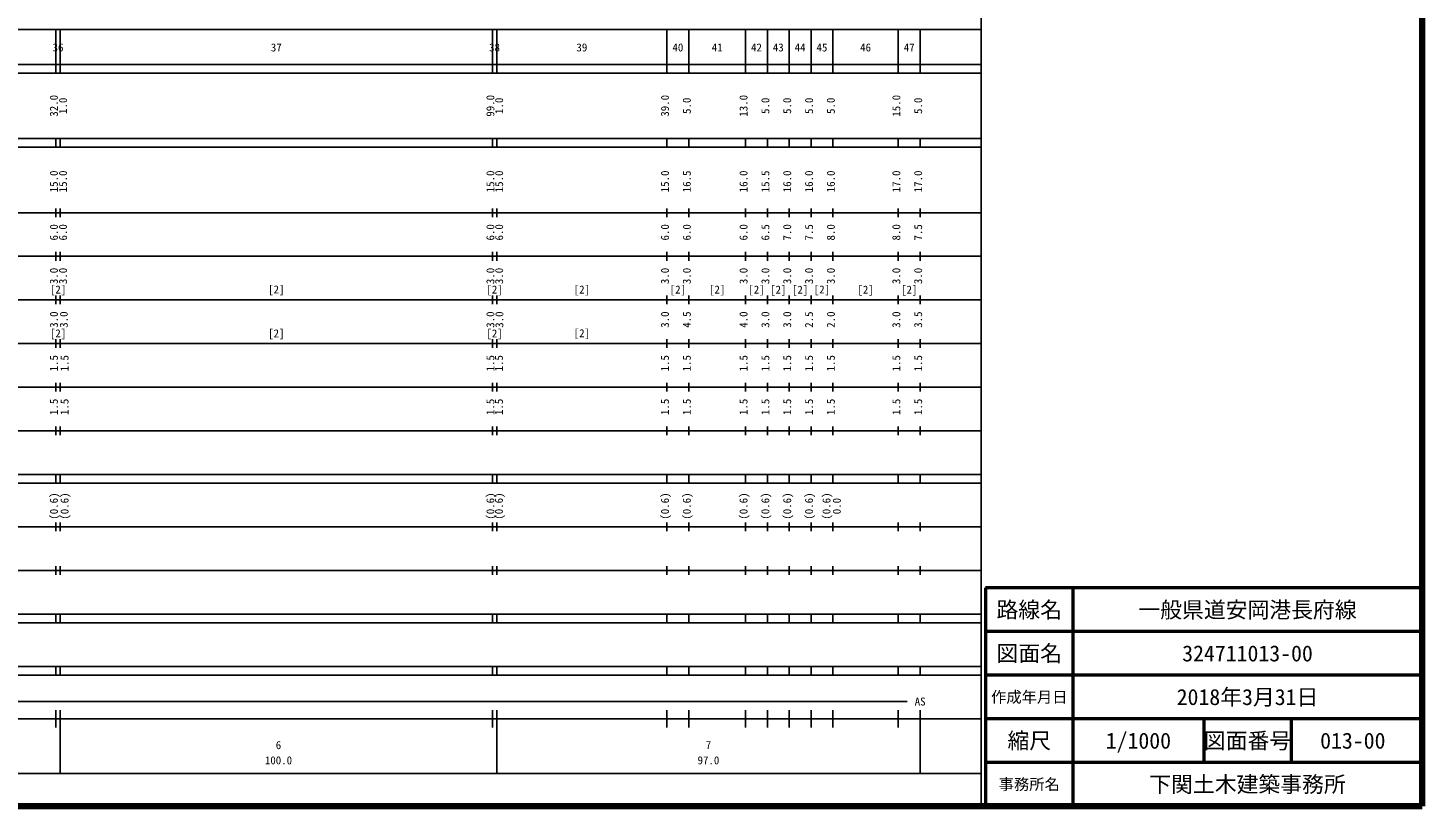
# Model space of a CAD drawing. Units: millimetres on the paper, enlarged 1000 times. Extents: x 40000 to 680000, y 20000 to 380000.
# Drawn here: x 360588 to 680000, y 20000 to 198357 of the extents above; entities that cross this region are included whole.
import ezdxf
from ezdxf.enums import TextEntityAlignment as Align

# ---------------------------------------------------------------- set-up
doc = ezdxf.new("R2010")
doc.units = ezdxf.units.MM
doc.header["$LTSCALE"] = 1000
for name, color, linetype, lineweight in [('M-TTL', 2, 'Continuous', 140), ('M-TTL-BAND', 7, 'Continuous', 25), ('M-TTL-FRAM', 2, 'Continuous', 50), ('M-TTL-LINE', 7, 'Continuous', 50)]:
    doc.layers.add(name, color=color, linetype=linetype, lineweight=lineweight)
doc.layers.add('M-TTL-TXT', color=7, linetype='Continuous')
doc.styles.add('ＭＳ ゴシック', font='')
doc.styles.get('ＭＳ ゴシック').set_extended_font_data('MS Gothic')

msp = doc.modelspace()

# ---------------------------------------------------------------- linework, layer by layer
at = {"layer": 'M-TTL'}
for p, q in [((680000, 20000), (680000, 380000)), ((40000, 20000), (680000, 20000))]:
    msp.add_line(p, q, dxfattribs=at)
at = {"layer": 'M-TTL-BAND'}
for p, q in [((579000, 20000), (579000, 370000)), ((68000, 198000), (579000, 198000)), ((367000, 188000), (367000, 198000)), ((368000, 188000), (368000, 198000)), ((467000, 188000), (467000, 198000)), ((468000, 188000), (468000, 198000)), ((507000, 188000), (507000, 198000)), ((512000, 188000), (512000, 198000)), ((525000, 188000), (525000, 198000)), ((530000, 188000), (530000, 198000)), ((535000, 188000), (535000, 198000)), ((540000, 188000), (540000, 198000)), ((545000, 188000), (545000, 198000)), ((560000, 188000), (560000, 198000)), ((565000, 188000), (565000, 198000)), ((40000, 190000), (579000, 190000)), ((40000, 188000), (579000, 188000)), ((40000, 173000), (579000, 173000)), ((367000, 171000), (367000, 173000)), ((368000, 171000), (368000, 173000)), ((467000, 171000), (467000, 173000)), ((468000, 171000), (468000, 173000)), ((507000, 171000), (507000, 173000)), ((512000, 171000), (512000, 173000)), ((525000, 171000), (525000, 173000)), ((530000, 171000), (530000, 173000)), ((535000, 171000), (535000, 173000)), ((540000, 171000), (540000, 173000)), ((545000, 171000), (545000, 173000)), ((560000, 171000), (560000, 173000)), ((565000, 171000), (565000, 173000)), ((40000, 171000), (579000, 171000)), ((367000, 155000), (367000, 157000)), ((368000, 155000), (368000, 157000)), ((467000, 155000), (467000, 157000)), ((468000, 155000), (468000, 157000)), ((507000, 155000), (507000, 157000)), ((512000, 155000), (512000, 157000)), ((525000, 155000), (525000, 157000)), ((530000, 155000), (530000, 157000)), ((535000, 155000), (535000, 157000)), ((540000, 155000), (540000, 157000)), ((545000, 155000), (545000, 157000)), ((560000, 155000), (560000, 157000)), ((565000, 155000), (565000, 157000)), ((40000, 156000), (579000, 156000)), ((367000, 145000), (367000, 147000)), ((368000, 145000), (368000, 147000)), ((467000, 145000), (467000, 147000)), ((468000, 145000), (468000, 147000)), ((507000, 145000), (507000, 147000)), ((512000, 145000), (512000, 147000)), ((525000, 145000), (525000, 147000)), ((530000, 145000), (530000, 147000)), ((535000, 145000), (535000, 147000)), ((540000, 145000), (540000, 147000)), ((545000, 145000), (545000, 147000)), ((560000, 145000), (560000, 147000)), ((565000, 145000), (565000, 147000)), ((46000, 146000), (579000, 146000)), ((52000, 136000), (579000, 136000)), ((367000, 135000), (367000, 137000)), ((368000, 135000), (368000, 137000)), ((467000, 135000), (467000, 137000)), ((468000, 135000), (468000, 137000)), ((507000, 135000), (507000, 137000)), ((512000, 135000), (512000, 137000)), ((525000, 135000), (525000, 137000)), ((530000, 135000), (530000, 137000)), ((535000, 135000), (535000, 137000)), ((540000, 135000), (540000, 137000)), ((545000, 135000), (545000, 137000)), ((560000, 135000), (560000, 137000)), ((565000, 135000), (565000, 137000)), ((46000, 126000), (579000, 126000)), ((367000, 125000), (367000, 127000)), ((368000, 125000), (368000, 127000)), ((467000, 125000), (467000, 127000)), ((468000, 125000), (468000, 127000)), ((507000, 125000), (507000, 127000)), ((512000, 125000), (512000, 127000)), ((525000, 125000), (525000, 127000)), ((530000, 125000), (530000, 127000)), ((535000, 125000), (535000, 127000)), ((540000, 125000), (540000, 127000)), ((545000, 125000), (545000, 127000)), ((560000, 125000), (560000, 127000)), ((565000, 125000), (565000, 127000)), ((52000, 116000), (579000, 116000)), ((367000, 115000), (367000, 117000)), ((368000, 115000), (368000, 117000)), ((467000, 115000), (467000, 117000)), ((468000, 115000), (468000, 117000)), ((507000, 115000), (507000, 117000)), ((512000, 115000), (512000, 117000)), ((525000, 115000), (525000, 117000)), ((530000, 115000), (530000, 117000)), ((535000, 115000), (535000, 117000)), ((540000, 115000), (540000, 117000)), ((545000, 115000), (545000, 117000)), ((560000, 115000), (560000, 117000)), ((565000, 115000), (565000, 117000)), ((46000, 106000), (579000, 106000)), ((367000, 105000), (367000, 107000)), ((368000, 105000), (368000, 107000)), ((467000, 105000), (467000, 107000)), ((468000, 105000), (468000, 107000)), ((507000, 105000), (507000, 107000)), ((512000, 105000), (512000, 107000)), ((525000, 105000), (525000, 107000)), ((530000, 105000), (530000, 107000)), ((535000, 105000), (535000, 107000)), ((540000, 105000), (540000, 107000)), ((545000, 105000), (545000, 107000)), ((560000, 105000), (560000, 107000)), ((565000, 105000), (565000, 107000)), ((40000, 96000), (579000, 96000)), ((367000, 94000), (367000, 96000)), ((368000, 94000), (368000, 96000)), ((467000, 94000), (467000, 96000)), ((468000, 94000), (468000, 96000)), ((507000, 94000), (507000, 96000)), ((512000, 94000), (512000, 96000)), ((525000, 94000), (525000, 96000)), ((530000, 94000), (530000, 96000)), ((535000, 94000), (535000, 96000)), ((540000, 94000), (540000, 96000)), ((545000, 94000), (545000, 96000)), ((560000, 94000), (560000, 96000)), ((565000, 94000), (565000, 96000)), ((40000, 94000), (579000, 94000)), ((49000, 84000), (579000, 84000)), ((367000, 83000), (367000, 85000)), ((368000, 83000), (368000, 85000)), ((467000, 83000), (467000, 85000)), ((468000, 83000), (468000, 85000)), ((507000, 83000), (507000, 85000)), ((512000, 83000), (512000, 85000)), ((525000, 83000), (525000, 85000)), ((530000, 83000), (530000, 85000)), ((535000, 83000), (535000, 85000)), ((540000, 83000), (540000, 85000)), ((545000, 83000), (545000, 85000)), ((560000, 83000), (560000, 85000)), ((565000, 83000), (565000, 85000)), ((40000, 74000), (579000, 74000)), ((367000, 73000), (367000, 75000)), ((368000, 73000), (368000, 75000)), ((467000, 73000), (467000, 75000)), ((468000, 73000), (468000, 75000)), ((507000, 73000), (507000, 75000)), ((512000, 73000), (512000, 75000)), ((525000, 73000), (525000, 75000)), ((530000, 73000), (530000, 75000)), ((535000, 73000), (535000, 75000)), ((540000, 73000), (540000, 75000)), ((545000, 73000), (545000, 75000)), ((560000, 73000), (560000, 75000)), ((565000, 73000), (565000, 75000)), ((40000, 64000), (579000, 64000)), ((367000, 62000), (367000, 64000)), ((368000, 62000), (368000, 64000)), ((467000, 62000), (467000, 64000)), ((468000, 62000), (468000, 64000)), ((507000, 62000), (507000, 64000)), ((512000, 62000), (512000, 64000)), ((525000, 62000), (525000, 64000)), ((530000, 62000), (530000, 64000)), ((535000, 62000), (535000, 64000)), ((540000, 62000), (540000, 64000)), ((545000, 62000), (545000, 64000)), ((560000, 62000), (560000, 64000)), ((565000, 62000), (565000, 64000)), ((40000, 62000), (579000, 62000)), ((40000, 52000), (579000, 52000)), ((367000, 50000), (367000, 52000)), ((368000, 50000), (368000, 52000)), ((467000, 50000), (467000, 52000)), ((468000, 50000), (468000, 52000)), ((507000, 50000), (507000, 52000)), ((512000, 50000), (512000, 52000)), ((525000, 50000), (525000, 52000)), ((530000, 50000), (530000, 52000)), ((535000, 50000), (535000, 52000)), ((540000, 50000), (540000, 52000)), ((545000, 50000), (545000, 52000)), ((560000, 50000), (560000, 52000)), ((565000, 50000), (565000, 52000)), ((40000, 50000), (579000, 50000)), ((71000, 44000), (562000, 44000)), ((367000, 38000), (367000, 42000)), ((368000, 27500), (368000, 42000)), ((467000, 38000), (467000, 42000)), ((468000, 27500), (468000, 42000)), ((507000, 38000), (507000, 42000)), ((512000, 38000), (512000, 42000)), ((525000, 38000), (525000, 42000)), ((530000, 38000), (530000, 42000)), ((535000, 38000), (535000, 42000)), ((540000, 38000), (540000, 42000)), ((545000, 38000), (545000, 42000)), ((560000, 38000), (560000, 42000)), ((565000, 27500), (565000, 42000)), ((40000, 40000), (579000, 40000)), ((68000, 27500), (579000, 27500))]:
    msp.add_line(p, q, dxfattribs=at)
at = {"layer": 'M-TTL-FRAM'}
for p, q in [((680000, 70000), (580000, 70000)), ((580000, 70000), (580000, 20000))]:
    msp.add_line(p, q, dxfattribs=at)
at = {"layer": 'M-TTL-LINE'}
for p, q in [((600000, 70000), (600000, 20000)), ((680000, 60000), (580000, 60000)), ((680000, 50000), (580000, 50000)), ((680000, 40000), (580000, 40000)), ((630000, 40000), (630000, 30000)), ((650000, 40000), (650000, 30000)), ((680000, 30000), (580000, 30000))]:
    msp.add_line(p, q, dxfattribs=at)

# ---------------------------------------------------------------- texts
at = {"layer": 'M-TTL-BAND', "style": 'ＭＳ ゴシック'}
for s, p in [('36', (367500, 192405)), ('37', (417500, 192405)), ('38', (467500, 192405)), ('39', (487500, 192405)), ('40', (509500, 192405)), ('41', (518500, 192405)), ('42', (527500, 192405)), ('43', (532500, 192405)), ('44', (537500, 192405)), ('45', (542500, 192405)), ('46', (552500, 192405)), ('47', (562500, 192405)), ('[2]', (367500, 136930)), ('[2]', (417500, 136941)), ('[2]', (467500, 136920)), ('[2]', (487500, 136920)), ('[2]', (509500, 136920)), ('[2]', (518500, 136920)), ('[2]', (527500, 136920)), ('[2]', (532500, 136898)), ('[2]', (537500, 136898)), ('[2]', (542500, 136939)), ('[2]', (552500, 136898)), ('[2]', (562500, 136898)), ('[2]', (367500, 126889)), ('[2]', (417500, 126882)), ('[2]', (467500, 126873)), ('[2]', (487500, 126913)), ('AS', (565000, 42500)), ('6', (418000, 32523)), ('7', (516500, 32523)), ('100.0', (418000, 29033)), ('97.0', (516500, 29033))]:
    msp.add_text(s, height=1833, dxfattribs=at).set_placement(p, align=Align.BOTTOM_CENTER)
for s, p in [('32.0', (368000, 180500)), ('1.0', (370090, 180500)), ('99.0', (468000, 180500)), ('1.0', (470005, 180500)), ('39.0', (508000, 180500)), ('5.0', (513000, 180500)), ('13.0', (526000, 180500)), ('5.0', (531000, 180500)), ('5.0', (536000, 180500)), ('5.0', (541000, 180500)), ('5.0', (546000, 180500)), ('15.0', (561000, 180500)), ('5.0', (566000, 180500)), ('15.0', (368000, 163174)), ('15.0', (370090, 163174)), ('15.0', (468000, 163174)), ('15.0', (470005, 163174)), ('15.0', (508000, 163174)), ('16.5', (513000, 163174)), ('16.0', (526000, 163174)), ('15.5', (531000, 163174)), ('16.0', (536000, 163174)), ('16.0', (541000, 163174)), ('16.0', (546000, 163174)), ('17.0', (561000, 163174)), ('17.0', (566000, 163174)), ('6.0', (368000, 151500)), ('6.0', (370090, 151500)), ('6.0', (468000, 151500)), ('6.0', (470005, 151500)), ('6.0', (508000, 151500)), ('6.0', (513000, 151500)), ('6.0', (526000, 151500)), ('6.5', (531000, 151500)), ('7.0', (536000, 151500)), ('7.5', (541000, 151500)), ('8.0', (546000, 151500)), ('8.0', (561000, 151500)), ('7.5', (566000, 151500)), ('3.0', (368000, 141500)), ('3.0', (370090, 141500)), ('3.0', (468000, 141500)), ('3.0', (470005, 141500)), ('3.0', (508000, 141500)), ('3.0', (513000, 141500)), ('3.0', (526000, 141500)), ('3.0', (531000, 141500)), ('3.0', (536000, 141500)), ('3.0', (541000, 141500)), ('3.0', (546000, 141500)), ('3.0', (561000, 141500)), ('3.0', (566000, 141500)), ('3.0', (368000, 131500)), ('3.0', (370273, 131500)), ('3.0', (468000, 131500)), ('3.0', (470060, 131500)), ('3.0', (508000, 131500)), ('4.5', (513000, 131500)), ('4.0', (526000, 131500)), ('3.0', (531000, 131500)), ('3.0', (536000, 131500)), ('2.5', (541000, 131500)), ('2.0', (546000, 131500)), ('3.0', (561000, 131500)), ('3.5', (566000, 131500)), ('1.5', (368000, 121500)), ('1.5', (370450, 121500)), ('1.5', (468000, 121500)), ('1.5', (469955, 121500)), ('1.5', (508000, 121500)), ('1.5', (513000, 121500)), ('1.5', (526000, 121500)), ('1.5', (531000, 121500)), ('1.5', (536000, 121500)), ('1.5', (541000, 121500)), ('1.5', (546000, 121500)), ('1.5', (561000, 121500)), ('1.5', (566000, 121500)), ('1.5', (368000, 111500)), ('1.5', (370450, 111500)), ('1.5', (468000, 111500)), ('1.5', (469955, 111500)), ('1.5', (508000, 111500)), ('1.5', (513000, 111500)), ('1.5', (526000, 111500)), ('1.5', (531000, 111500)), ('1.5', (536000, 111500)), ('1.5', (541000, 111500)), ('1.5', (546000, 111500)), ('1.5', (561000, 111500)), ('1.5', (566000, 111500)), ('(0.6)', (368000, 88764)), ('(0.6)', (370450, 88764)), ('(0.6)', (468000, 88764)), ('(0.6)', (469955, 88764)), ('(0.6)', (508000, 88764)), ('(0.6)', (513000, 88764)), ('(0.6)', (526000, 88764)), ('(0.6)', (531000, 88764)), ('(0.6)', (536000, 88764)), ('(0.6)', (541000, 88764)), ('(0.6)', (545000, 88764)), ('0.0', (547370, 88764))]:
    msp.add_text(s, height=1833, rotation=90, dxfattribs=at).set_placement(p, align=Align.BOTTOM_CENTER)
at = {"layer": 'M-TTL-TXT', "style": 'ＭＳ ゴシック'}
for s, height, p in [('路線名', 3666, (590000, 65000)), ('路線名', 3666, (590000, 65000)), ('一般県道安岡港長府線', 3666, (640000, 65000)), ('図面名', 3666, (590000, 55000)), ('図面名', 3666, (590000, 55000)), ('324711013-00', 3666, (640000, 55000)), ('作成年月日', 2566, (590000, 45000)), ('作成年月日', 2566, (590000, 45000)), ('2018年3月31日', 3666, (640000, 45000)), ('縮尺', 3666, (590000, 35000)), ('縮尺', 3666, (590000, 35000)), ('1/1000', 3666, (615000, 35000)), ('図面番号', 3666, (640000, 35000)), ('図面番号', 3666, (640000, 35000)), ('013-00', 3666, (664125, 35000)), ('事務所名', 2566, (590000, 25000)), ('事務所名', 2566, (590000, 25000)), ('下関土木建築事務所', 3666, (640000, 25000))]:
    msp.add_text(s, height=height, dxfattribs=at).set_placement(p, align=Align.MIDDLE_CENTER)

doc.saveas('drawing.dxf')
